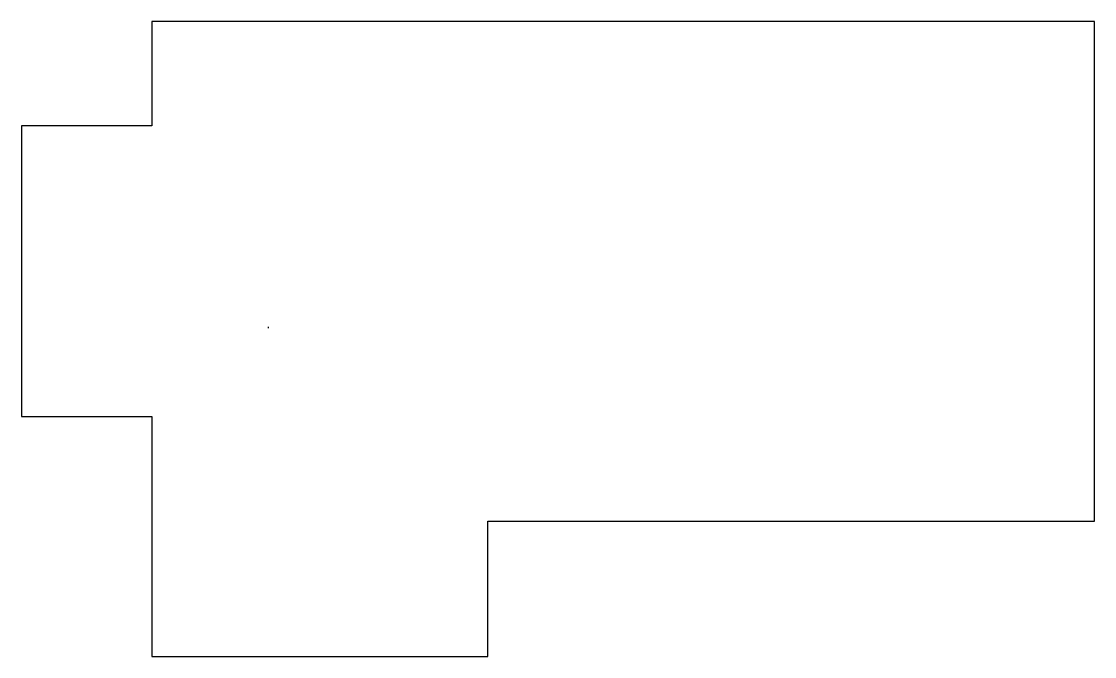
# Model space of a CAD drawing. Header units: millimetres. Extents: x 3835 to 8093, y 1117 to 3635.
import ezdxf

# ---------------------------------------------------------------- set-up
doc = ezdxf.new("R2010")
doc.units = ezdxf.units.MM

msp = doc.modelspace()

# ---------------------------------------------------------------- linework, layer by layer
for points in [[(4352.3, 2069), (4352.3, 1116.6), (5685.3, 1116.6), (5685.3, 1653), (8093.3, 1653), (8093.3, 3635.4), (5685.3, 3635.4), (4352.3, 3635.4), (4352.3, 3221.4)], [(4352.3, 3221.4), (3835.3, 3221.4), (3835.3, 2069), (4352.3, 2069)], [(4813.7, 2424), (4813.7, 2418.5)]]:
    msp.add_lwpolyline(points)

doc.saveas('drawing.dxf')
